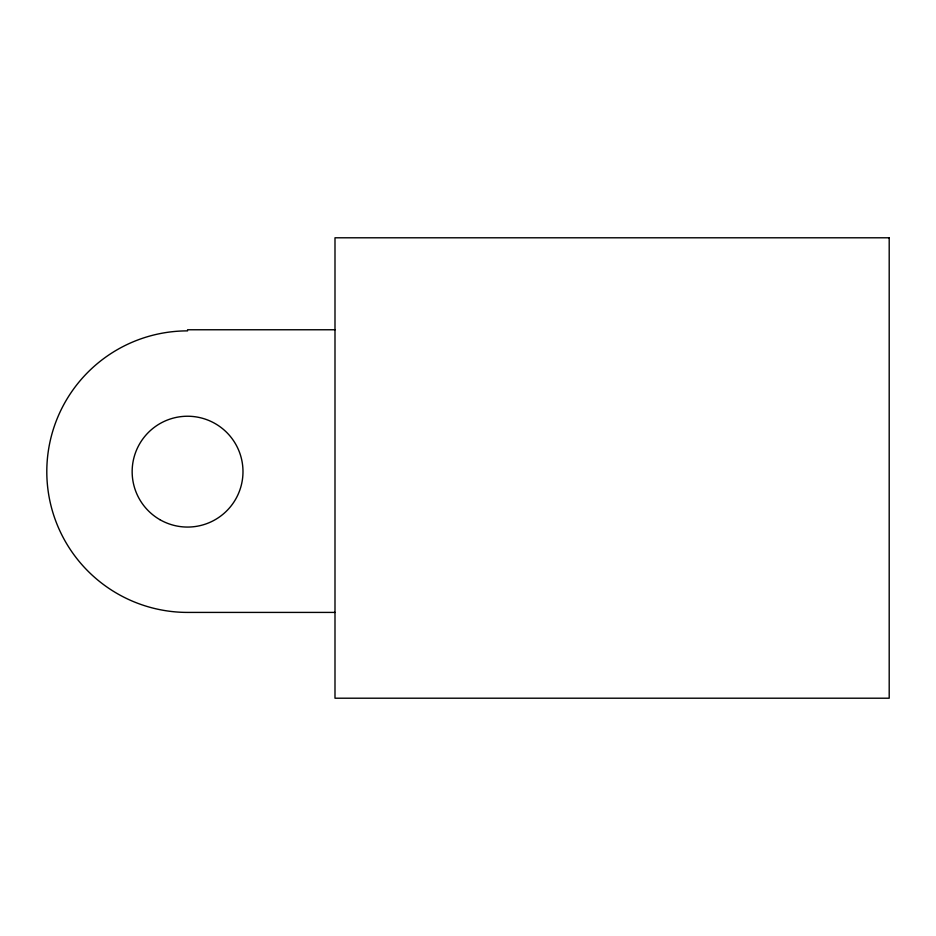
<?xml version="1.0" encoding="UTF-8"?>
<svg xmlns="http://www.w3.org/2000/svg" width="936" height="936" viewBox="0 0 936 936"><rect width="100%" height="100%" fill="white"/><g stroke="black" fill="none" stroke-linecap="round" stroke-linejoin="round"><path stroke-width="1.4" d="M334.994 329.764L187.574 329.764L187.574 330.876A140.774 140.774 0 0 0 46.8 471.65A140.774 140.774 0 0 0 187.574 612.413L334.994 612.413M889.2 237.791L334.994 237.791L334.994 698.209L889.2 698.209L889.2 237.791M159.857 519.644A55.423 55.423 0 0 0 242.986 471.65A55.423 55.423 0 0 0 159.857 423.657A55.423 55.423 0 0 0 159.857 519.644"/></g></svg>
